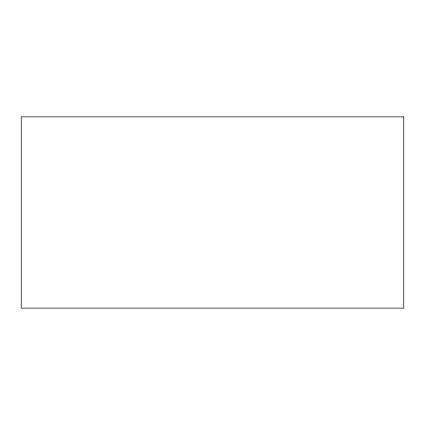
<?xml version="1.0" encoding="UTF-8"?>
<svg xmlns="http://www.w3.org/2000/svg" width="425" height="425" viewBox="0 0 425 425"><rect width="100%" height="100%" fill="white"/><g stroke="black" fill="none" stroke-linecap="round" stroke-linejoin="round"><path stroke-width="0.64" d="M403.75 116.875L21.25 116.875L21.25 308.125L403.75 308.125L403.75 116.875"/></g></svg>
